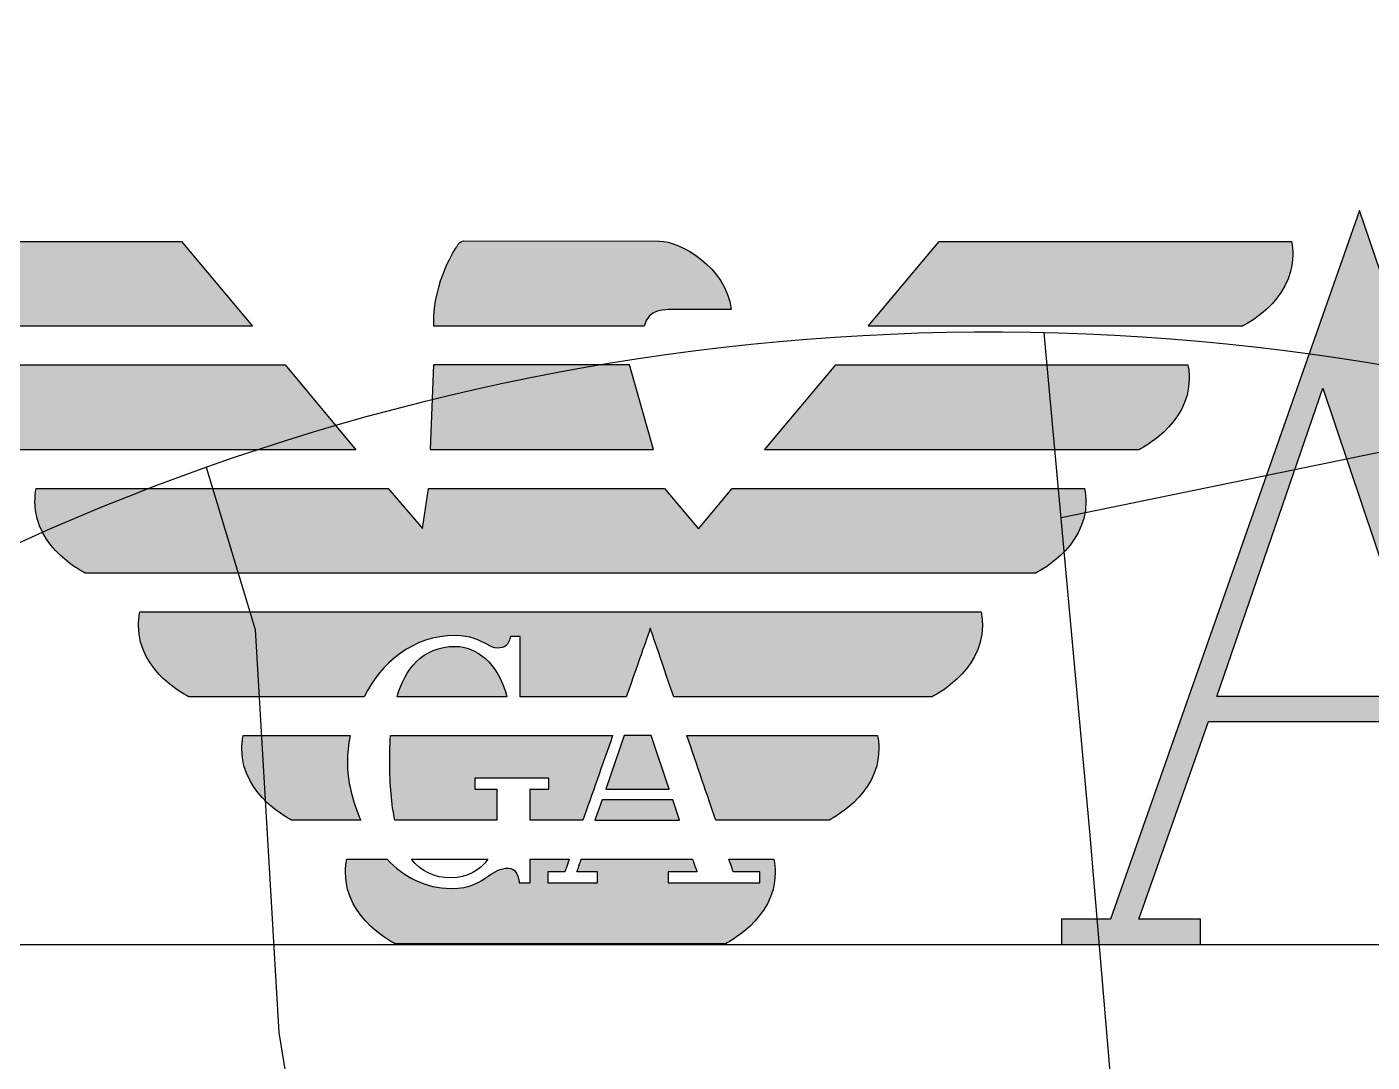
# Model space of a CAD drawing. Header units: millimetres. Extents: x 1734 to 22014, y 983 to 3953.
# Drawn here: x 20439.08 to 20455.9, y 1868.42 to 1881.36 of the extents above; entities that cross this region are included whole.
import ezdxf

# ---------------------------------------------------------------- set-up
doc = ezdxf.new("R2010")
doc.units = ezdxf.units.MM
for name, color, linetype in [('DIM_facade', 8, 'Continuous'), ('MATERIALS_transparent glass', 133, 'Continuous'), ('SEZ_logo_retino', 8, 'Continuous')]:
    doc.layers.add(name, color=color, linetype=linetype)
doc.layers.add('LOGO_assi non stampa', color=254, linetype='Continuous', plot=False)
doc.styles.add('TEXT 1-50', font='Arial Narrow.ttf', dxfattribs={"height": 0.125})
doc.dimstyles.new('DIM 1-50', dxfattribs={"dimtxt": 0.1, "dimasz": 0.05, "dimexe": 0.05, "dimexo": 0.05, "dimgap": 0.05, "dimtad": 1, "dimdec": 0, "dimlfac": 100, "dimzin": 0, "dimdsep": 46, "dimtxsty": 'TEXT 1-50', "dimblk": 'ARCHTICK', "dimcen": 0.09, "dimdle": 0.05, "dimse1": 1, "dimse2": 1, "dimclrd": 256, "dimclrt": 256, "dimadec": 0, "dimazin": 0, "dimtfac": 1, "dimtdec": 0, "dimtix": 1, "dimtmove": 2, "dimatfit": 3, "dimldrblk": 'arrow', "dimfxl": 0.05, "dimtolj": 1, "dimlwd": -1, "dimarcsym": 0})

# ---------------------------------------------------------------- blocks, each defined once
blk = doc.blocks.new('_ArchTick')
at = {"color": 0, "linetype": 'ByBlock', "const_width": 0.15}
blk.add_lwpolyline([(-0.5, -0.5), (0.5, 0.5)], dxfattribs=at)
blk = doc.blocks.new('*D110')
at = {"layer": 'DEFPOINTS', "color": 0, "transparency": 16777216}
for p in [(20391.48, 1874.282), (20391.48, 1814.116), (20505.63, 1814.116)]:
    blk.add_point(p, dxfattribs=at)
at = {"layer": 'DIM_facade', "transparency": 16777216}
blk.add_line((20505.63, 1874.332), (20505.63, 1814.066), dxfattribs=at)
at = {"layer": 'DIM_facade', "transparency": 16777216, "xscale": 0.05, "yscale": 0.05, "zscale": 0.05}
for p, rotation in [((20505.63, 1874.282), 90), ((20505.63, 1814.116), 270)]:
    blk.add_blockref('_ArchTick', p, dxfattribs=dict(at, rotation=rotation))
at = {"layer": 'DIM_facade', "transparency": 16777216, "insert": (20505.516, 1844.199), "char_height": 0.125, "attachment_point": 5, "rotation": 90, "style": 'TEXT 1-50'}
blk.add_mtext('\\A1;6017', dxfattribs=at)
blk = doc.blocks.new('arrow')
blk.add_lwpolyline([(-2, 0, 1, 0, 0), (0, 0, 0, 0, 0)], format="xyseb")
blk = doc.blocks.new('*D111')
at = {"layer": 'DEFPOINTS', "color": 0, "transparency": 16777216}
for p in [(20381.465, 1878.676), (20491.481, 1878.676), (20491.48, 1869.887)]:
    blk.add_point(p, dxfattribs=at)
at = {"layer": 'DIM_facade', "transparency": 16777216}
blk.add_line((20381.465, 1869.837), (20381.465, 1878.726), dxfattribs=at)
at = {"layer": 'DIM_facade', "transparency": 16777216, "xscale": 0.05, "yscale": 0.05, "zscale": 0.05}
for p, rotation in [((20381.465, 1878.676), 90), ((20381.465, 1869.887), 270)]:
    blk.add_blockref('_ArchTick', p, dxfattribs=dict(at, rotation=rotation))
at = {"layer": 'DIM_facade', "transparency": 16777216, "insert": (20381.352, 1874.282), "char_height": 0.125, "attachment_point": 5, "rotation": 90, "style": 'TEXT 1-50'}
blk.add_mtext('\\A1;879', dxfattribs=at)

msp = doc.modelspace()

# ---------------------------------------------------------------- hatches: boundary and pattern name
at = {"layer": 'MATERIALS_transparent glass'}
h = msp.add_hatch(dxfattribs=at)
h.set_pattern_fill('AR-RROOF', color=144, scale=2.5, angle=-60.0254, style=0)
h.set_pattern_definition([(45, (18656.07, 5679.164), (53.8815, 143.6841), [952.5, -127, 317.5, -63.5]), (45, (18693.34, 5761.33), (-104.62, 14.8174), [190.5, -20.955, 381, -47.625]), (45, (18640.355, 5739.78), (203.4028, 263.5705), [508, -88.9, 254, -63.5])])
h.paths.add_polyline_path([(20193.982, 2106.116), (20593.978, 2106.116), (20593.978, 1822.116), (20193.982, 1822.116)])
at = {"layer": 'SEZ_logo_retino'}
h = msp.add_hatch(color=144, dxfattribs=at)
h.paths.add_polyline_path([(20476.309, 1872.987), (20477.636, 1876.841), (20478.932, 1872.987)], flags=16)
edge = h.paths.add_edge_path(flags=16)
edge.add_spline(control_points=[(20462.001, 1874.677), (20462.001, 1874.677), (20461.285, 1874.677), (20461.285, 1874.677), (20461.285, 1874.677), (20461.285, 1878.36), (20461.285, 1878.36), (20461.285, 1878.36), (20461.881, 1878.36), (20461.881, 1878.36), (20462.935, 1878.36), (20463.643, 1877.682), (20463.643, 1876.427), (20463.643, 1875.737), (20463.104, 1874.677), (20462.001, 1874.677)], knot_values=[0, 0, 0, 0, 1, 1, 1, 2, 2, 2, 3, 3, 3, 4, 4, 4, 5, 5, 5, 5], degree=3, periodic=0)
h.paths.add_polyline_path([(20453.956, 1872.987), (20455.284, 1876.841), (20456.58, 1872.987)], flags=16)
edge = h.paths.add_edge_path()
edge.add_spline(control_points=[(20490.789, 1878.36), (20490.789, 1878.36), (20491.481, 1878.36), (20491.481, 1878.36)], knot_values=[86, 86, 86, 86, 87, 87, 87, 87], degree=3, periodic=0)
edge.add_spline(control_points=[(20491.481, 1878.36), (20491.481, 1878.36), (20491.481, 1878.677), (20491.481, 1878.677)], knot_values=[0, 0, 0, 0, 1, 1, 1, 1], degree=3, periodic=0)
edge.add_spline(control_points=[(20491.481, 1878.677), (20491.481, 1878.677), (20487.018, 1878.677), (20487.018, 1878.677)], knot_values=[1, 1, 1, 1, 2, 2, 2, 2], degree=3, periodic=0)
edge.add_spline(control_points=[(20487.018, 1878.677), (20487.018, 1878.677), (20487.018, 1878.36), (20487.018, 1878.36)], knot_values=[2, 2, 2, 2, 3, 3, 3, 3], degree=3, periodic=0)
edge.add_spline(control_points=[(20487.018, 1878.36), (20487.018, 1878.36), (20487.71, 1878.36), (20487.71, 1878.36)], knot_values=[3, 3, 3, 3, 4, 4, 4, 4], degree=3, periodic=0)
edge.add_spline(control_points=[(20487.71, 1878.36), (20487.71, 1878.36), (20487.71, 1872.277), (20487.71, 1872.277)], knot_values=[4, 4, 4, 4, 5, 5, 5, 5], degree=3, periodic=0)
edge.add_spline(control_points=[(20487.71, 1872.277), (20487.71, 1872.277), (20483.552, 1878.677), (20483.552, 1878.677)], knot_values=[5, 5, 5, 5, 6, 6, 6, 6], degree=3, periodic=0)
edge.add_spline(control_points=[(20483.552, 1878.677), (20483.552, 1878.677), (20481.617, 1878.677), (20481.617, 1878.677)], knot_values=[6, 6, 6, 6, 7, 7, 7, 7], degree=3, periodic=0)
edge.add_spline(control_points=[(20481.617, 1878.677), (20481.617, 1878.677), (20481.617, 1878.36), (20481.617, 1878.36)], knot_values=[7, 7, 7, 7, 8, 8, 8, 8], degree=3, periodic=0)
edge.add_spline(control_points=[(20481.617, 1878.36), (20481.617, 1878.36), (20482.308, 1878.36), (20482.308, 1878.36)], knot_values=[8, 8, 8, 8, 9, 9, 9, 9], degree=3, periodic=0)
edge.add_spline(control_points=[(20482.308, 1878.36), (20482.308, 1878.36), (20482.308, 1870.203), (20482.308, 1870.203)], knot_values=[9, 9, 9, 9, 10, 10, 10, 10], degree=3, periodic=0)
edge.add_spline(control_points=[(20482.308, 1870.203), (20482.308, 1870.203), (20481.109, 1870.203), (20481.109, 1870.203)], knot_values=[10, 10, 10, 10, 11, 11, 11, 11], degree=3, periodic=0)
edge.add_spline(control_points=[(20481.109, 1870.203), (20481.109, 1870.203), (20478.093, 1879.063), (20478.093, 1879.063)], knot_values=[11, 11, 11, 11, 12, 12, 12, 12], degree=3, periodic=0)
edge.add_spline(control_points=[(20478.093, 1879.063), (20478.093, 1879.063), (20474.98, 1870.203), (20474.98, 1870.203)], knot_values=[12, 12, 12, 12, 13, 13, 13, 13], degree=3, periodic=0)
edge.add_spline(control_points=[(20474.98, 1870.203), (20474.98, 1870.203), (20473.825, 1870.203), (20473.825, 1870.203)], knot_values=[13, 13, 13, 13, 14, 14, 14, 14], degree=3, periodic=0)
edge.add_spline(control_points=[(20473.825, 1870.203), (20473.825, 1870.203), (20473.825, 1878.36), (20473.825, 1878.36)], knot_values=[14, 14, 14, 14, 15, 15, 15, 15], degree=3, periodic=0)
edge.add_spline(control_points=[(20473.825, 1878.36), (20473.825, 1878.36), (20474.519, 1878.36), (20474.519, 1878.36)], knot_values=[15, 15, 15, 15, 16, 16, 16, 16], degree=3, periodic=0)
edge.add_spline(control_points=[(20474.519, 1878.36), (20474.519, 1878.36), (20474.519, 1878.677), (20474.519, 1878.677)], knot_values=[16, 16, 16, 16, 17, 17, 17, 17], degree=3, periodic=0)
edge.add_spline(control_points=[(20474.519, 1878.677), (20474.519, 1878.677), (20472.688, 1878.677), (20472.688, 1878.677)], knot_values=[17, 17, 17, 17, 18, 18, 18, 18], degree=3, periodic=0)
edge.add_spline(control_points=[(20472.688, 1878.677), (20472.688, 1878.677), (20470.382, 1871.992), (20470.382, 1871.992)], knot_values=[18, 18, 18, 18, 19, 19, 19, 19], degree=3, periodic=0)
edge.add_spline(control_points=[(20470.382, 1871.992), (20470.382, 1871.992), (20467.961, 1878.677), (20467.961, 1878.677)], knot_values=[19, 19, 19, 19, 20, 20, 20, 20], degree=3, periodic=0)
edge.add_spline(control_points=[(20467.961, 1878.677), (20467.961, 1878.677), (20466.167, 1878.677), (20466.167, 1878.677)], knot_values=[20, 20, 20, 20, 21, 21, 21, 21], degree=3, periodic=0)
edge.add_spline(control_points=[(20466.167, 1878.677), (20466.167, 1878.677), (20466.167, 1878.36), (20466.167, 1878.36)], knot_values=[21, 21, 21, 21, 22, 22, 22, 22], degree=3, periodic=0)
edge.add_spline(control_points=[(20466.167, 1878.36), (20466.167, 1878.36), (20466.858, 1878.36), (20466.858, 1878.36)], knot_values=[22, 22, 22, 22, 23, 23, 23, 23], degree=3, periodic=0)
edge.add_spline(control_points=[(20466.858, 1878.36), (20466.858, 1878.36), (20466.858, 1870.203), (20466.858, 1870.203)], knot_values=[23, 23, 23, 23, 24, 24, 24, 24], degree=3, periodic=0)
edge.add_spline(control_points=[(20466.858, 1870.203), (20466.858, 1870.203), (20465.485, 1870.203), (20465.485, 1870.203)], knot_values=[24, 24, 24, 24, 25, 25, 25, 25], degree=3, periodic=0)
edge.add_spline(control_points=[(20465.485, 1870.203), (20465.096, 1870.203), (20464.755, 1870.55), (20464.755, 1871.139)], knot_values=[25, 25, 25, 25, 26, 26, 26, 26], degree=3, periodic=0)
edge.add_spline(control_points=[(20464.755, 1871.139), (20464.755, 1871.139), (20464.755, 1872.425), (20464.755, 1872.425)], knot_values=[26, 26, 26, 26, 27, 27, 27, 27], degree=3, periodic=0)
edge.add_spline(control_points=[(20464.755, 1872.425), (20464.755, 1873.411), (20464.436, 1874.237), (20463.448, 1874.518)], knot_values=[27, 27, 27, 27, 28, 28, 28, 28], degree=3, periodic=0)
edge.add_spline(control_points=[(20463.448, 1874.518), (20464.308, 1874.777), (20464.908, 1875.598), (20464.908, 1876.476), (20464.908, 1877.726), (20463.975, 1878.677), (20462.171, 1878.677)], knot_values=[28, 28, 28, 28, 29, 29, 29, 30, 30, 30, 30], degree=3, periodic=0)
edge.add_spline(control_points=[(20462.171, 1878.677), (20462.171, 1878.677), (20459.463, 1878.677), (20459.463, 1878.677)], knot_values=[30, 30, 30, 30, 31, 31, 31, 31], degree=3, periodic=0)
edge.add_spline(control_points=[(20459.463, 1878.677), (20459.463, 1878.677), (20459.463, 1878.36), (20459.463, 1878.36)], knot_values=[31, 31, 31, 31, 32, 32, 32, 32], degree=3, periodic=0)
edge.add_spline(control_points=[(20459.463, 1878.36), (20459.463, 1878.36), (20460.154, 1878.36), (20460.154, 1878.36)], knot_values=[32, 32, 32, 32, 33, 33, 33, 33], degree=3, periodic=0)
edge.add_spline(control_points=[(20460.154, 1878.36), (20460.154, 1878.36), (20460.154, 1870.203), (20460.154, 1870.203)], knot_values=[33, 33, 33, 33, 34, 34, 34, 34], degree=3, periodic=0)
edge.add_spline(control_points=[(20460.154, 1870.203), (20460.154, 1870.203), (20458.758, 1870.203), (20458.758, 1870.203)], knot_values=[34, 34, 34, 34, 35, 35, 35, 35], degree=3, periodic=0)
edge.add_spline(control_points=[(20458.758, 1870.203), (20458.758, 1870.203), (20455.741, 1879.063), (20455.741, 1879.063)], knot_values=[35, 35, 35, 35, 36, 36, 36, 36], degree=3, periodic=0)
edge.add_spline(control_points=[(20455.741, 1879.063), (20455.741, 1879.063), (20452.629, 1870.203), (20452.629, 1870.203)], knot_values=[36, 36, 36, 36, 37, 37, 37, 37], degree=3, periodic=0)
edge.add_spline(control_points=[(20452.629, 1870.203), (20452.629, 1870.203), (20452.014, 1870.203), (20452.014, 1870.203)], knot_values=[37, 37, 37, 37, 38, 38, 38, 38], degree=3, periodic=0)
edge.add_spline(control_points=[(20452.014, 1870.203), (20452.014, 1870.203), (20452.014, 1869.887), (20452.014, 1869.887)], knot_values=[38, 38, 38, 38, 39, 39, 39, 39], degree=3, periodic=0)
edge.add_spline(control_points=[(20452.014, 1869.887), (20452.014, 1869.887), (20453.754, 1869.887), (20453.754, 1869.887)], knot_values=[39, 39, 39, 39, 40, 40, 40, 40], degree=3, periodic=0)
edge.add_spline(control_points=[(20453.754, 1869.887), (20453.754, 1869.887), (20453.754, 1870.203), (20453.754, 1870.203)], knot_values=[40, 40, 40, 40, 41, 41, 41, 41], degree=3, periodic=0)
edge.add_spline(control_points=[(20453.754, 1870.203), (20453.754, 1870.203), (20452.984, 1870.203), (20452.984, 1870.203)], knot_values=[41, 41, 41, 41, 42, 42, 42, 42], degree=3, periodic=0)
edge.add_spline(control_points=[(20452.984, 1870.203), (20452.984, 1870.203), (20453.853, 1872.676), (20453.853, 1872.676)], knot_values=[42, 42, 42, 42, 43, 43, 43, 43], degree=3, periodic=0)
edge.add_spline(control_points=[(20453.853, 1872.676), (20453.853, 1872.676), (20456.682, 1872.676), (20456.682, 1872.676)], knot_values=[43, 43, 43, 43, 44, 44, 44, 44], degree=3, periodic=0)
edge.add_spline(control_points=[(20456.682, 1872.676), (20456.682, 1872.676), (20457.509, 1870.203), (20457.509, 1870.203)], knot_values=[44, 44, 44, 44, 45, 45, 45, 45], degree=3, periodic=0)
edge.add_spline(control_points=[(20457.509, 1870.203), (20457.509, 1870.203), (20456.446, 1870.203), (20456.446, 1870.203)], knot_values=[45, 45, 45, 45, 46, 46, 46, 46], degree=3, periodic=0)
edge.add_spline(control_points=[(20456.446, 1870.203), (20456.446, 1870.203), (20456.446, 1869.887), (20456.446, 1869.887)], knot_values=[46, 46, 46, 46, 47, 47, 47, 47], degree=3, periodic=0)
edge.add_spline(control_points=[(20456.446, 1869.887), (20456.446, 1869.887), (20462.354, 1869.887), (20462.354, 1869.887)], knot_values=[47, 47, 47, 47, 48, 48, 48, 48], degree=3, periodic=0)
edge.add_spline(control_points=[(20462.354, 1869.887), (20462.354, 1869.887), (20462.354, 1870.203), (20462.354, 1870.203)], knot_values=[48, 48, 48, 48, 49, 49, 49, 49], degree=3, periodic=0)
edge.add_spline(control_points=[(20462.354, 1870.203), (20462.354, 1870.203), (20461.285, 1870.203), (20461.285, 1870.203)], knot_values=[49, 49, 49, 49, 50, 50, 50, 50], degree=3, periodic=0)
edge.add_spline(control_points=[(20461.285, 1870.203), (20461.285, 1870.203), (20461.285, 1874.361), (20461.285, 1874.361)], knot_values=[50, 50, 50, 50, 51, 51, 51, 51], degree=3, periodic=0)
edge.add_spline(control_points=[(20461.285, 1874.361), (20461.285, 1874.361), (20462.001, 1874.361), (20462.001, 1874.361)], knot_values=[51, 51, 51, 51, 52, 52, 52, 52], degree=3, periodic=0)
edge.add_spline(control_points=[(20462.001, 1874.361), (20463.049, 1874.361), (20463.577, 1873.932), (20463.577, 1872.914)], knot_values=[52, 52, 52, 52, 53, 53, 53, 53], degree=3, periodic=0)
edge.add_spline(control_points=[(20463.577, 1872.914), (20463.577, 1872.914), (20463.577, 1872.161), (20463.577, 1872.161)], knot_values=[53, 53, 53, 53, 54, 54, 54, 54], degree=3, periodic=0)
edge.add_spline(control_points=[(20463.577, 1872.161), (20463.577, 1870.368), (20464.756, 1869.887), (20465.399, 1869.887)], knot_values=[54, 54, 54, 54, 55, 55, 55, 55], degree=3, periodic=0)
edge.add_spline(control_points=[(20465.399, 1869.887), (20465.399, 1869.887), (20467.928, 1869.887), (20467.928, 1869.887)], knot_values=[55, 55, 55, 55, 56, 56, 56, 56], degree=3, periodic=0)
edge.add_spline(control_points=[(20467.928, 1869.887), (20467.928, 1869.887), (20467.928, 1870.203), (20467.928, 1870.203)], knot_values=[56, 56, 56, 56, 57, 57, 57, 57], degree=3, periodic=0)
edge.add_spline(control_points=[(20467.928, 1870.203), (20467.928, 1870.203), (20467.174, 1870.203), (20467.174, 1870.203)], knot_values=[57, 57, 57, 57, 58, 58, 58, 58], degree=3, periodic=0)
edge.add_spline(control_points=[(20467.174, 1870.203), (20467.174, 1870.203), (20467.174, 1877.428), (20467.174, 1877.428)], knot_values=[58, 58, 58, 58, 59, 59, 59, 59], degree=3, periodic=0)
edge.add_spline(control_points=[(20467.174, 1877.428), (20467.174, 1877.428), (20470.013, 1869.793), (20470.013, 1869.793)], knot_values=[59, 59, 59, 59, 60, 60, 60, 60], degree=3, periodic=0)
edge.add_spline(control_points=[(20470.013, 1869.793), (20470.013, 1869.793), (20472.694, 1877.655), (20472.694, 1877.655)], knot_values=[60, 60, 60, 60, 61, 61, 61, 61], degree=3, periodic=0)
edge.add_spline(control_points=[(20472.694, 1877.655), (20472.694, 1877.655), (20472.694, 1870.203), (20472.694, 1870.203)], knot_values=[61, 61, 61, 61, 62, 62, 62, 62], degree=3, periodic=0)
edge.add_spline(control_points=[(20472.694, 1870.203), (20472.694, 1870.203), (20472.002, 1870.203), (20472.002, 1870.203)], knot_values=[62, 62, 62, 62, 63, 63, 63, 63], degree=3, periodic=0)
edge.add_spline(control_points=[(20472.002, 1870.203), (20472.002, 1870.203), (20472.002, 1869.887), (20472.002, 1869.887)], knot_values=[63, 63, 63, 63, 64, 64, 64, 64], degree=3, periodic=0)
edge.add_spline(control_points=[(20472.002, 1869.887), (20472.002, 1869.887), (20476.105, 1869.887), (20476.105, 1869.887)], knot_values=[64, 64, 64, 64, 65, 65, 65, 65], degree=3, periodic=0)
edge.add_spline(control_points=[(20476.105, 1869.887), (20476.105, 1869.887), (20476.105, 1870.203), (20476.105, 1870.203)], knot_values=[65, 65, 65, 65, 66, 66, 66, 66], degree=3, periodic=0)
edge.add_spline(control_points=[(20476.105, 1870.203), (20476.105, 1870.203), (20475.337, 1870.203), (20475.337, 1870.203)], knot_values=[66, 66, 66, 66, 67, 67, 67, 67], degree=3, periodic=0)
edge.add_spline(control_points=[(20475.337, 1870.203), (20475.337, 1870.203), (20476.204, 1872.676), (20476.204, 1872.676)], knot_values=[67, 67, 67, 67, 68, 68, 68, 68], degree=3, periodic=0)
edge.add_spline(control_points=[(20476.204, 1872.676), (20476.204, 1872.676), (20479.033, 1872.676), (20479.033, 1872.676)], knot_values=[68, 68, 68, 68, 69, 69, 69, 69], degree=3, periodic=0)
edge.add_spline(control_points=[(20479.033, 1872.676), (20479.033, 1872.676), (20479.861, 1870.203), (20479.861, 1870.203)], knot_values=[69, 69, 69, 69, 70, 70, 70, 70], degree=3, periodic=0)
edge.add_spline(control_points=[(20479.861, 1870.203), (20479.861, 1870.203), (20478.798, 1870.203), (20478.798, 1870.203)], knot_values=[70, 70, 70, 70, 71, 71, 71, 71], degree=3, periodic=0)
edge.add_spline(control_points=[(20478.798, 1870.203), (20478.798, 1870.203), (20478.798, 1869.887), (20478.798, 1869.887)], knot_values=[71, 71, 71, 71, 72, 72, 72, 72], degree=3, periodic=0)
edge.add_spline(control_points=[(20478.798, 1869.887), (20478.798, 1869.887), (20483.319, 1869.887), (20483.319, 1869.887)], knot_values=[72, 72, 72, 72, 73, 73, 73, 73], degree=3, periodic=0)
edge.add_spline(control_points=[(20483.319, 1869.887), (20483.319, 1869.887), (20483.319, 1870.203), (20483.319, 1870.203)], knot_values=[73, 73, 73, 73, 74, 74, 74, 74], degree=3, periodic=0)
edge.add_spline(control_points=[(20483.319, 1870.203), (20483.319, 1870.203), (20482.623, 1870.203), (20482.623, 1870.203)], knot_values=[74, 74, 74, 74, 75, 75, 75, 75], degree=3, periodic=0)
edge.add_spline(control_points=[(20482.623, 1870.203), (20482.623, 1870.203), (20482.623, 1877.91), (20482.623, 1877.91)], knot_values=[75, 75, 75, 75, 76, 76, 76, 76], degree=3, periodic=0)
edge.add_spline(control_points=[(20482.623, 1877.91), (20482.623, 1877.91), (20488.026, 1869.599), (20488.026, 1869.599)], knot_values=[76, 76, 76, 76, 77, 77, 77, 77], degree=3, periodic=0)
edge.add_spline(control_points=[(20488.026, 1869.599), (20488.026, 1869.599), (20488.026, 1878.36), (20488.026, 1878.36)], knot_values=[77, 77, 77, 77, 78, 78, 78, 78], degree=3, periodic=0)
edge.add_spline(control_points=[(20488.026, 1878.36), (20488.026, 1878.36), (20489.657, 1878.36), (20489.657, 1878.36)], knot_values=[78, 78, 78, 78, 79, 79, 79, 79], degree=3, periodic=0)
edge.add_spline(control_points=[(20489.657, 1878.36), (20489.657, 1878.36), (20489.657, 1870.203), (20489.657, 1870.203)], knot_values=[79, 79, 79, 79, 80, 80, 80, 80], degree=3, periodic=0)
edge.add_spline(control_points=[(20489.657, 1870.203), (20489.657, 1870.203), (20488.964, 1870.203), (20488.964, 1870.203)], knot_values=[80, 80, 80, 80, 81, 81, 81, 81], degree=3, periodic=0)
edge.add_spline(control_points=[(20488.964, 1870.203), (20488.964, 1870.203), (20488.964, 1869.887), (20488.964, 1869.887)], knot_values=[81, 81, 81, 81, 82, 82, 82, 82], degree=3, periodic=0)
edge.add_spline(control_points=[(20488.964, 1869.887), (20488.964, 1869.887), (20491.48, 1869.887), (20491.48, 1869.887)], knot_values=[82, 82, 82, 82, 83, 83, 83, 83], degree=3, periodic=0)
edge.add_spline(control_points=[(20491.48, 1869.887), (20491.48, 1869.887), (20491.48, 1870.203), (20491.48, 1870.203)], knot_values=[83, 83, 83, 83, 84, 84, 84, 84], degree=3, periodic=0)
edge.add_spline(control_points=[(20491.48, 1870.203), (20491.48, 1870.203), (20490.789, 1870.203), (20490.789, 1870.203)], knot_values=[84, 84, 84, 84, 85, 85, 85, 85], degree=3, periodic=0)
edge.add_spline(control_points=[(20490.789, 1870.203), (20490.789, 1870.203), (20490.789, 1878.36), (20490.789, 1878.36)], knot_values=[85, 85, 85, 85, 86, 86, 86, 86], degree=3, periodic=0)
h = msp.add_hatch(color=144, dxfattribs=at)
edge = h.paths.add_edge_path()
edge.add_spline(control_points=[(20441.016, 1878.678), (20441.016, 1878.678), (20436.614, 1878.678), (20436.614, 1878.678), (20436.602, 1878.62), (20436.597, 1878.564), (20436.597, 1878.51), (20436.597, 1877.921), (20437.225, 1877.619), (20437.225, 1877.619), (20437.225, 1877.619), (20441.902, 1877.619), (20441.902, 1877.619), (20441.902, 1877.619), (20441.016, 1878.678), (20441.016, 1878.678)], knot_values=[0, 0, 0, 0, 1, 1, 1, 2, 2, 2, 3, 3, 3, 4, 4, 4, 5, 5, 5, 5], degree=3, periodic=0)
h = msp.add_hatch(color=144, dxfattribs=at)
edge = h.paths.add_edge_path()
edge.add_spline(control_points=[(20446.798, 1877.619), (20446.855, 1877.836), (20447.02, 1877.828), (20447.268, 1877.828), (20447.268, 1877.828), (20447.885, 1877.828), (20447.885, 1877.828), (20447.832, 1878.353), (20447.238, 1878.682), (20446.991, 1878.682), (20446.991, 1878.682), (20444.543, 1878.683), (20444.543, 1878.683), (20444.502, 1878.683), (20444.479, 1878.652), (20444.461, 1878.62), (20444.445, 1878.595), (20444.164, 1878.185), (20444.168, 1877.648), (20444.168, 1877.648), (20444.169, 1877.619), (20444.169, 1877.619), (20444.169, 1877.619), (20446.798, 1877.619), (20446.798, 1877.619)], knot_values=[0, 0, 0, 0, 1, 1, 1, 2, 2, 2, 3, 3, 3, 4, 4, 4, 5, 5, 5, 6, 6, 6, 7, 7, 7, 8, 8, 8, 8], degree=3, periodic=0)
h = msp.add_hatch(color=144, dxfattribs=at)
edge = h.paths.add_edge_path()
edge.add_spline(control_points=[(20454.89, 1878.678), (20454.89, 1878.678), (20450.486, 1878.678), (20450.486, 1878.678), (20450.486, 1878.678), (20449.598, 1877.619), (20449.598, 1877.619), (20449.598, 1877.619), (20454.279, 1877.619), (20454.279, 1877.619), (20454.279, 1877.619), (20454.907, 1877.921), (20454.907, 1878.51), (20454.907, 1878.564), (20454.902, 1878.62), (20454.89, 1878.678)], knot_values=[0, 0, 0, 0, 1, 1, 1, 2, 2, 2, 3, 3, 3, 4, 4, 4, 5, 5, 5, 5], degree=3, periodic=0)
h = msp.add_hatch(color=144, dxfattribs=at)
edge = h.paths.add_edge_path()
edge.add_spline(control_points=[(20442.31, 1877.133), (20442.31, 1877.133), (20437.909, 1877.133), (20437.909, 1877.133), (20437.897, 1877.074), (20437.891, 1877.018), (20437.891, 1876.963), (20437.891, 1876.376), (20438.519, 1876.073), (20438.519, 1876.073), (20438.519, 1876.073), (20443.197, 1876.073), (20443.197, 1876.073), (20443.197, 1876.073), (20442.31, 1877.133), (20442.31, 1877.133)], knot_values=[0, 0, 0, 0, 1, 1, 1, 2, 2, 2, 3, 3, 3, 4, 4, 4, 5, 5, 5, 5], degree=3, periodic=0)
for points in [[(20446.617, 1877.136), (20446.565, 1877.136), (20444.167, 1877.136), (20444.124, 1876.075), (20446.917, 1876.075)], [(20446.887, 1872.498), (20446.55, 1872.498), (20446.319, 1871.83), (20447.112, 1871.83)], [(20447.242, 1871.439), (20447.156, 1871.697), (20446.274, 1871.697), (20446.184, 1871.439)]]:
    msp.add_hatch(color=144, dxfattribs=at).paths.add_polyline_path(points)
h = msp.add_hatch(color=144, dxfattribs=at)
edge = h.paths.add_edge_path()
edge.add_spline(control_points=[(20449.193, 1877.133), (20449.193, 1877.133), (20448.303, 1876.073), (20448.303, 1876.073), (20448.303, 1876.073), (20452.983, 1876.073), (20452.983, 1876.073), (20452.983, 1876.073), (20453.612, 1876.376), (20453.612, 1876.963), (20453.612, 1877.018), (20453.607, 1877.074), (20453.595, 1877.133), (20453.595, 1877.133), (20449.193, 1877.133), (20449.193, 1877.133)], knot_values=[0, 0, 0, 0, 1, 1, 1, 2, 2, 2, 3, 3, 3, 4, 4, 4, 5, 5, 5, 5], degree=3, periodic=0)
h = msp.add_hatch(color=144, dxfattribs=at)
edge = h.paths.add_edge_path()
edge.add_spline(control_points=[(20447.901, 1875.589), (20447.901, 1875.589), (20447.48, 1875.083), (20447.48, 1875.083), (20447.48, 1875.083), (20447.055, 1875.589), (20447.055, 1875.589), (20447.055, 1875.589), (20444.102, 1875.589), (20444.102, 1875.589), (20444.102, 1875.589), (20444.028, 1875.086), (20444.028, 1875.086), (20444.028, 1875.086), (20443.601, 1875.589), (20443.601, 1875.589), (20443.601, 1875.589), (20439.2, 1875.589), (20439.2, 1875.589), (20439.189, 1875.53), (20439.184, 1875.475), (20439.184, 1875.421), (20439.184, 1874.832), (20439.812, 1874.531), (20439.812, 1874.531), (20439.812, 1874.531), (20451.693, 1874.531), (20451.693, 1874.531), (20451.693, 1874.531), (20452.321, 1874.832), (20452.321, 1875.421), (20452.321, 1875.475), (20452.316, 1875.53), (20452.305, 1875.589), (20452.305, 1875.589), (20447.901, 1875.589), (20447.901, 1875.589)], knot_values=[0, 0, 0, 0, 1, 1, 1, 2, 2, 2, 3, 3, 3, 4, 4, 4, 5, 5, 5, 6, 6, 6, 7, 7, 7, 8, 8, 8, 9, 9, 9, 10, 10, 10, 11, 11, 11, 12, 12, 12, 12], degree=3, periodic=0)
h = msp.add_hatch(color=144, dxfattribs=at)
edge = h.paths.add_edge_path()
edge.add_spline(control_points=[(20440.494, 1874.044), (20440.484, 1873.986), (20440.478, 1873.929), (20440.478, 1873.874), (20440.478, 1873.286), (20441.106, 1872.984), (20441.106, 1872.984), (20441.106, 1872.984), (20443.297, 1872.984), (20443.297, 1872.984), (20443.515, 1873.405), (20443.9, 1873.75), (20444.439, 1873.75), (20444.624, 1873.75), (20444.745, 1873.686), (20444.833, 1873.64), (20444.884, 1873.613), (20444.925, 1873.592), (20444.96, 1873.592), (20445.06, 1873.592), (20445.106, 1873.631), (20445.122, 1873.725), (20445.122, 1873.725), (20445.124, 1873.737), (20445.124, 1873.737), (20445.124, 1873.737), (20445.247, 1873.737), (20445.247, 1873.737), (20445.247, 1873.737), (20445.247, 1872.984), (20445.247, 1872.984), (20445.247, 1872.984), (20446.576, 1872.984), (20446.576, 1872.984), (20446.738, 1873.448), (20446.863, 1873.8), (20446.863, 1873.8), (20446.863, 1873.8), (20446.875, 1873.84), (20446.875, 1873.84), (20446.875, 1873.84), (20447.004, 1873.468), (20447.168, 1872.984), (20447.168, 1872.984), (20450.398, 1872.984), (20450.398, 1872.984), (20450.398, 1872.984), (20451.027, 1873.286), (20451.027, 1873.874), (20451.027, 1873.929), (20451.021, 1873.985), (20451.01, 1874.044), (20451.01, 1874.044), (20440.494, 1874.044), (20440.494, 1874.044)], knot_values=[0, 0, 0, 0, 1, 1, 1, 2, 2, 2, 3, 3, 3, 4, 4, 4, 5, 5, 5, 6, 6, 6, 7, 7, 7, 8, 8, 8, 9, 9, 9, 10, 10, 10, 11, 11, 11, 12, 12, 12, 13, 13, 13, 14, 14, 14, 15, 15, 15, 16, 16, 16, 17, 17, 17, 18, 18, 18, 18], degree=3, periodic=0)
h = msp.add_hatch(color=144, dxfattribs=at)
edge = h.paths.add_edge_path()
edge.add_spline(control_points=[(20444.441, 1873.614), (20444.013, 1873.614), (20443.808, 1873.318), (20443.71, 1872.984), (20443.71, 1872.984), (20445.083, 1872.984), (20445.083, 1872.984), (20444.97, 1873.417), (20444.694, 1873.614), (20444.441, 1873.614)], knot_values=[0, 0, 0, 0, 1, 1, 1, 2, 2, 2, 3, 3, 3, 3], degree=3, periodic=0)
h = msp.add_hatch(color=144, dxfattribs=at)
edge = h.paths.add_edge_path()
edge.add_spline(control_points=[(20443.125, 1872.498), (20443.125, 1872.498), (20441.788, 1872.498), (20441.788, 1872.498), (20441.776, 1872.439), (20441.77, 1872.383), (20441.77, 1872.328), (20441.77, 1871.741), (20442.398, 1871.439), (20442.398, 1871.439), (20442.398, 1871.439), (20443.258, 1871.439), (20443.258, 1871.439), (20443.148, 1871.68), (20443.089, 1871.938), (20443.089, 1872.167), (20443.089, 1872.272), (20443.101, 1872.385), (20443.125, 1872.498)], knot_values=[0, 0, 0, 0, 1, 1, 1, 2, 2, 2, 3, 3, 3, 4, 4, 4, 5, 5, 5, 6, 6, 6, 6], degree=3, periodic=0)
h = msp.add_hatch(color=144, dxfattribs=at)
edge = h.paths.add_edge_path()
edge.add_spline(control_points=[(20443.619, 1872.167), (20443.619, 1871.881), (20443.64, 1871.639), (20443.684, 1871.439), (20443.684, 1871.439), (20444.959, 1871.439), (20444.959, 1871.439), (20444.959, 1871.589), (20444.959, 1871.811), (20444.959, 1871.829), (20444.932, 1871.829), (20444.682, 1871.829), (20444.682, 1871.829), (20444.682, 1871.829), (20444.682, 1871.966), (20444.682, 1871.966), (20444.682, 1871.966), (20445.609, 1871.966), (20445.609, 1871.966), (20445.609, 1871.966), (20445.609, 1871.829), (20445.609, 1871.829), (20445.609, 1871.829), (20445.399, 1871.829), (20445.372, 1871.829), (20445.372, 1871.818), (20445.372, 1871.648), (20445.372, 1871.439), (20445.372, 1871.439), (20446.033, 1871.439), (20446.033, 1871.439), (20446.142, 1871.749), (20446.276, 1872.131), (20446.405, 1872.498), (20446.405, 1872.498), (20443.628, 1872.498), (20443.628, 1872.498), (20443.619, 1872.364), (20443.619, 1872.247), (20443.619, 1872.167)], knot_values=[0, 0, 0, 0, 1, 1, 1, 2, 2, 2, 3, 3, 3, 4, 4, 4, 5, 5, 5, 6, 6, 6, 7, 7, 7, 8, 8, 8, 9, 9, 9, 10, 10, 10, 11, 11, 11, 12, 12, 12, 13, 13, 13, 13], degree=3, periodic=0)
h = msp.add_hatch(color=144, dxfattribs=at)
edge = h.paths.add_edge_path()
edge.add_spline(control_points=[(20449.105, 1871.439), (20449.105, 1871.439), (20449.733, 1871.741), (20449.733, 1872.328), (20449.733, 1872.383), (20449.727, 1872.439), (20449.716, 1872.498), (20449.716, 1872.498), (20447.333, 1872.498), (20447.333, 1872.498), (20447.459, 1872.13), (20447.588, 1871.748), (20447.695, 1871.439), (20447.695, 1871.439), (20449.105, 1871.439), (20449.105, 1871.439)], knot_values=[0, 0, 0, 0, 1, 1, 1, 2, 2, 2, 3, 3, 3, 4, 4, 4, 5, 5, 5, 5], degree=3, periodic=0)
h = msp.add_hatch(color=144, dxfattribs=at)
edge = h.paths.add_edge_path()
edge.add_spline(control_points=[(20448.243, 1870.795), (20448.243, 1870.795), (20448.243, 1870.659), (20448.243, 1870.659), (20448.243, 1870.659), (20447.101, 1870.659), (20447.101, 1870.659), (20447.101, 1870.659), (20447.101, 1870.795), (20447.101, 1870.795), (20447.101, 1870.795), (20447.421, 1870.795), (20447.459, 1870.795), (20447.454, 1870.806), (20447.434, 1870.867), (20447.405, 1870.952), (20447.405, 1870.952), (20446.013, 1870.952), (20446.013, 1870.952), (20445.984, 1870.867), (20445.962, 1870.806), (20445.959, 1870.795), (20445.994, 1870.795), (20446.214, 1870.795), (20446.214, 1870.795), (20446.214, 1870.795), (20446.214, 1870.659), (20446.214, 1870.659), (20446.214, 1870.659), (20445.594, 1870.659), (20445.594, 1870.659), (20445.594, 1870.659), (20445.594, 1870.795), (20445.594, 1870.795), (20445.594, 1870.795), (20445.789, 1870.795), (20445.807, 1870.795), (20445.808, 1870.798), (20445.829, 1870.855), (20445.863, 1870.952), (20445.863, 1870.952), (20445.372, 1870.952), (20445.372, 1870.952), (20445.372, 1870.784), (20445.372, 1870.659), (20445.372, 1870.659), (20445.372, 1870.659), (20445.235, 1870.659), (20445.235, 1870.659), (20445.235, 1870.659), (20445.235, 1870.673), (20445.235, 1870.673), (20445.225, 1870.775), (20445.173, 1870.841), (20445.105, 1870.841), (20444.996, 1870.841), (20444.93, 1870.794), (20444.851, 1870.741), (20444.748, 1870.669), (20444.629, 1870.587), (20444.385, 1870.587), (20444.066, 1870.587), (20443.795, 1870.734), (20443.585, 1870.952), (20443.585, 1870.952), (20443.082, 1870.952), (20443.082, 1870.952), (20443.071, 1870.893), (20443.065, 1870.837), (20443.065, 1870.783), (20443.065, 1870.195), (20443.692, 1869.893), (20443.692, 1869.893), (20443.692, 1869.893), (20447.809, 1869.893), (20447.809, 1869.893), (20447.809, 1869.893), (20448.437, 1870.195), (20448.437, 1870.783), (20448.437, 1870.837), (20448.433, 1870.893), (20448.421, 1870.952), (20448.421, 1870.952), (20447.859, 1870.952), (20447.859, 1870.952), (20447.892, 1870.855), (20447.912, 1870.798), (20447.913, 1870.795), (20447.932, 1870.795), (20448.243, 1870.795), (20448.243, 1870.795)], knot_values=[0, 0, 0, 0, 1, 1, 1, 2, 2, 2, 3, 3, 3, 4, 4, 4, 5, 5, 5, 6, 6, 6, 7, 7, 7, 8, 8, 8, 9, 9, 9, 10, 10, 10, 11, 11, 11, 12, 12, 12, 13, 13, 13, 14, 14, 14, 15, 15, 15, 16, 16, 16, 17, 17, 17, 18, 18, 18, 19, 19, 19, 20, 20, 20, 21, 21, 21, 22, 22, 22, 23, 23, 23, 24, 24, 24, 25, 25, 25, 26, 26, 26, 27, 27, 27, 28, 28, 28, 29, 29, 29, 30, 30, 30, 30], degree=3, periodic=0)

# ---------------------------------------------------------------- linework, layer by layer
at = {"color": 144}
for p, q in [((20452.369, 1871.299), (20451.798, 1877.534)), ((20458.592, 1876.577), (20452.01, 1875.22)), ((20441.326, 1875.853), (20441.938, 1873.824)), ((20441.938, 1873.824), (20442.234, 1868.788)), ((20452.871, 1865.391), (20452.369, 1871.299)), ((20442.234, 1868.788), (20443.306, 1862.112))]:
    msp.add_line(p, q, dxfattribs=at)
for points in [[(20446.617, 1877.136), (20446.565, 1877.136), (20444.167, 1877.136), (20444.124, 1876.075), (20446.917, 1876.075)], [(20453.956, 1872.987), (20455.284, 1876.841), (20456.58, 1872.987)], [(20446.887, 1872.498), (20446.55, 1872.498), (20446.319, 1871.83), (20447.112, 1871.83)], [(20447.242, 1871.439), (20447.156, 1871.697), (20446.274, 1871.697), (20446.184, 1871.439)]]:
    msp.add_lwpolyline(points, close=True, dxfattribs=at)
msp.add_arc((20451.133, 1848.22), 29.322, 75.2632, 119.1907, dxfattribs=at)
for points in [[(20455.741, 1879.063), (20455.741, 1879.063), (20452.629, 1870.203), (20452.629, 1870.203)], [(20458.758, 1870.203), (20458.758, 1870.203), (20455.741, 1879.063), (20455.741, 1879.063)], [(20452.984, 1870.203), (20452.984, 1870.203), (20453.853, 1872.676), (20453.853, 1872.676)], [(20453.853, 1872.676), (20453.853, 1872.676), (20456.682, 1872.676), (20456.682, 1872.676)], [(20452.629, 1870.203), (20452.629, 1870.203), (20452.014, 1870.203), (20452.014, 1870.203)], [(20452.014, 1870.203), (20452.014, 1870.203), (20452.014, 1869.887), (20452.014, 1869.887)], [(20453.754, 1870.203), (20453.754, 1870.203), (20452.984, 1870.203), (20452.984, 1870.203)], [(20453.754, 1869.887), (20453.754, 1869.887), (20453.754, 1870.203), (20453.754, 1870.203)], [(20452.014, 1869.887), (20452.014, 1869.887), (20453.754, 1869.887), (20453.754, 1869.887)]]:
    msp.add_open_spline(points, degree=3, dxfattribs=at)
for points, knots in [([(20441.016, 1878.678), (20441.016, 1878.678), (20436.614, 1878.678), (20436.614, 1878.678), (20436.602, 1878.62), (20436.597, 1878.564), (20436.597, 1878.51), (20436.597, 1877.921), (20437.225, 1877.619), (20437.225, 1877.619), (20437.225, 1877.619), (20441.902, 1877.619), (20441.902, 1877.619), (20441.902, 1877.619), (20441.016, 1878.678), (20441.016, 1878.678)], [0, 0, 0, 0, 1, 1, 1, 2, 2, 2, 3, 3, 3, 4, 4, 4, 5, 5, 5, 5]), ([(20446.798, 1877.619), (20446.855, 1877.836), (20447.02, 1877.828), (20447.268, 1877.828), (20447.268, 1877.828), (20447.885, 1877.828), (20447.885, 1877.828), (20447.832, 1878.353), (20447.238, 1878.682), (20446.991, 1878.682), (20446.991, 1878.682), (20444.543, 1878.683), (20444.543, 1878.683), (20444.502, 1878.683), (20444.479, 1878.652), (20444.461, 1878.62), (20444.445, 1878.595), (20444.164, 1878.185), (20444.168, 1877.648), (20444.168, 1877.648), (20444.169, 1877.619), (20444.169, 1877.619), (20444.169, 1877.619), (20446.798, 1877.619), (20446.798, 1877.619)], [0, 0, 0, 0, 1, 1, 1, 2, 2, 2, 3, 3, 3, 4, 4, 4, 5, 5, 5, 6, 6, 6, 7, 7, 7, 8, 8, 8, 8]), ([(20454.89, 1878.678), (20454.89, 1878.678), (20450.486, 1878.678), (20450.486, 1878.678), (20450.486, 1878.678), (20449.598, 1877.619), (20449.598, 1877.619), (20449.598, 1877.619), (20454.279, 1877.619), (20454.279, 1877.619), (20454.279, 1877.619), (20454.907, 1877.921), (20454.907, 1878.51), (20454.907, 1878.564), (20454.902, 1878.62), (20454.89, 1878.678)], [0, 0, 0, 0, 1, 1, 1, 2, 2, 2, 3, 3, 3, 4, 4, 4, 5, 5, 5, 5]), ([(20442.31, 1877.133), (20442.31, 1877.133), (20437.909, 1877.133), (20437.909, 1877.133), (20437.897, 1877.074), (20437.891, 1877.018), (20437.891, 1876.963), (20437.891, 1876.376), (20438.519, 1876.073), (20438.519, 1876.073), (20438.519, 1876.073), (20443.197, 1876.073), (20443.197, 1876.073), (20443.197, 1876.073), (20442.31, 1877.133), (20442.31, 1877.133)], [0, 0, 0, 0, 1, 1, 1, 2, 2, 2, 3, 3, 3, 4, 4, 4, 5, 5, 5, 5]), ([(20449.193, 1877.133), (20449.193, 1877.133), (20448.303, 1876.073), (20448.303, 1876.073), (20448.303, 1876.073), (20452.983, 1876.073), (20452.983, 1876.073), (20452.983, 1876.073), (20453.612, 1876.376), (20453.612, 1876.963), (20453.612, 1877.018), (20453.607, 1877.074), (20453.595, 1877.133), (20453.595, 1877.133), (20449.193, 1877.133), (20449.193, 1877.133)], [0, 0, 0, 0, 1, 1, 1, 2, 2, 2, 3, 3, 3, 4, 4, 4, 5, 5, 5, 5]), ([(20447.901, 1875.589), (20447.901, 1875.589), (20447.48, 1875.083), (20447.48, 1875.083), (20447.48, 1875.083), (20447.055, 1875.589), (20447.055, 1875.589), (20447.055, 1875.589), (20444.102, 1875.589), (20444.102, 1875.589), (20444.102, 1875.589), (20444.028, 1875.086), (20444.028, 1875.086), (20444.028, 1875.086), (20443.601, 1875.589), (20443.601, 1875.589), (20443.601, 1875.589), (20439.2, 1875.589), (20439.2, 1875.589), (20439.189, 1875.53), (20439.184, 1875.475), (20439.184, 1875.421), (20439.184, 1874.832), (20439.812, 1874.531), (20439.812, 1874.531), (20439.812, 1874.531), (20451.693, 1874.531), (20451.693, 1874.531), (20451.693, 1874.531), (20452.321, 1874.832), (20452.321, 1875.421), (20452.321, 1875.475), (20452.316, 1875.53), (20452.305, 1875.589), (20452.305, 1875.589), (20447.901, 1875.589), (20447.901, 1875.589)], [0, 0, 0, 0, 1, 1, 1, 2, 2, 2, 3, 3, 3, 4, 4, 4, 5, 5, 5, 6, 6, 6, 7, 7, 7, 8, 8, 8, 9, 9, 9, 10, 10, 10, 11, 11, 11, 12, 12, 12, 12]), ([(20440.494, 1874.044), (20440.484, 1873.986), (20440.478, 1873.929), (20440.478, 1873.874), (20440.478, 1873.286), (20441.106, 1872.984), (20441.106, 1872.984), (20441.106, 1872.984), (20443.297, 1872.984), (20443.297, 1872.984), (20443.515, 1873.405), (20443.9, 1873.75), (20444.439, 1873.75), (20444.624, 1873.75), (20444.745, 1873.686), (20444.833, 1873.64), (20444.884, 1873.613), (20444.925, 1873.592), (20444.96, 1873.592), (20445.06, 1873.592), (20445.106, 1873.631), (20445.122, 1873.725), (20445.122, 1873.725), (20445.124, 1873.737), (20445.124, 1873.737), (20445.124, 1873.737), (20445.247, 1873.737), (20445.247, 1873.737), (20445.247, 1873.737), (20445.247, 1872.984), (20445.247, 1872.984), (20445.247, 1872.984), (20446.576, 1872.984), (20446.576, 1872.984), (20446.738, 1873.448), (20446.863, 1873.8), (20446.863, 1873.8), (20446.863, 1873.8), (20446.875, 1873.84), (20446.875, 1873.84), (20446.875, 1873.84), (20447.004, 1873.468), (20447.168, 1872.984), (20447.168, 1872.984), (20450.398, 1872.984), (20450.398, 1872.984), (20450.398, 1872.984), (20451.027, 1873.286), (20451.027, 1873.874), (20451.027, 1873.929), (20451.021, 1873.985), (20451.01, 1874.044), (20451.01, 1874.044), (20440.494, 1874.044), (20440.494, 1874.044)], [0, 0, 0, 0, 1, 1, 1, 2, 2, 2, 3, 3, 3, 4, 4, 4, 5, 5, 5, 6, 6, 6, 7, 7, 7, 8, 8, 8, 9, 9, 9, 10, 10, 10, 11, 11, 11, 12, 12, 12, 13, 13, 13, 14, 14, 14, 15, 15, 15, 16, 16, 16, 17, 17, 17, 18, 18, 18, 18]), ([(20444.441, 1873.614), (20444.013, 1873.614), (20443.808, 1873.318), (20443.71, 1872.984), (20443.71, 1872.984), (20445.083, 1872.984), (20445.083, 1872.984), (20444.97, 1873.417), (20444.694, 1873.614), (20444.441, 1873.614)], [0, 0, 0, 0, 1, 1, 1, 2, 2, 2, 3, 3, 3, 3]), ([(20443.125, 1872.498), (20443.125, 1872.498), (20441.788, 1872.498), (20441.788, 1872.498), (20441.776, 1872.439), (20441.77, 1872.383), (20441.77, 1872.328), (20441.77, 1871.741), (20442.398, 1871.439), (20442.398, 1871.439), (20442.398, 1871.439), (20443.258, 1871.439), (20443.258, 1871.439), (20443.148, 1871.68), (20443.089, 1871.938), (20443.089, 1872.167), (20443.089, 1872.272), (20443.101, 1872.385), (20443.125, 1872.498)], [0, 0, 0, 0, 1, 1, 1, 2, 2, 2, 3, 3, 3, 4, 4, 4, 5, 5, 5, 6, 6, 6, 6]), ([(20443.619, 1872.167), (20443.619, 1871.881), (20443.64, 1871.639), (20443.684, 1871.439), (20443.684, 1871.439), (20444.959, 1871.439), (20444.959, 1871.439), (20444.959, 1871.589), (20444.959, 1871.811), (20444.959, 1871.829), (20444.932, 1871.829), (20444.682, 1871.829), (20444.682, 1871.829), (20444.682, 1871.829), (20444.682, 1871.966), (20444.682, 1871.966), (20444.682, 1871.966), (20445.609, 1871.966), (20445.609, 1871.966), (20445.609, 1871.966), (20445.609, 1871.829), (20445.609, 1871.829), (20445.609, 1871.829), (20445.399, 1871.829), (20445.372, 1871.829), (20445.372, 1871.818), (20445.372, 1871.648), (20445.372, 1871.439), (20445.372, 1871.439), (20446.033, 1871.439), (20446.033, 1871.439), (20446.142, 1871.749), (20446.276, 1872.131), (20446.405, 1872.498), (20446.405, 1872.498), (20443.628, 1872.498), (20443.628, 1872.498), (20443.619, 1872.364), (20443.619, 1872.247), (20443.619, 1872.167)], [0, 0, 0, 0, 1, 1, 1, 2, 2, 2, 3, 3, 3, 4, 4, 4, 5, 5, 5, 6, 6, 6, 7, 7, 7, 8, 8, 8, 9, 9, 9, 10, 10, 10, 11, 11, 11, 12, 12, 12, 13, 13, 13, 13]), ([(20449.105, 1871.439), (20449.105, 1871.439), (20449.733, 1871.741), (20449.733, 1872.328), (20449.733, 1872.383), (20449.727, 1872.439), (20449.716, 1872.498), (20449.716, 1872.498), (20447.333, 1872.498), (20447.333, 1872.498), (20447.459, 1872.13), (20447.588, 1871.748), (20447.695, 1871.439), (20447.695, 1871.439), (20449.105, 1871.439), (20449.105, 1871.439)], [0, 0, 0, 0, 1, 1, 1, 2, 2, 2, 3, 3, 3, 4, 4, 4, 5, 5, 5, 5]), ([(20448.243, 1870.795), (20448.243, 1870.795), (20448.243, 1870.659), (20448.243, 1870.659), (20448.243, 1870.659), (20447.101, 1870.659), (20447.101, 1870.659), (20447.101, 1870.659), (20447.101, 1870.795), (20447.101, 1870.795), (20447.101, 1870.795), (20447.421, 1870.795), (20447.459, 1870.795), (20447.454, 1870.806), (20447.434, 1870.867), (20447.405, 1870.952), (20447.405, 1870.952), (20446.013, 1870.952), (20446.013, 1870.952), (20445.984, 1870.867), (20445.962, 1870.806), (20445.959, 1870.795), (20445.994, 1870.795), (20446.214, 1870.795), (20446.214, 1870.795), (20446.214, 1870.795), (20446.214, 1870.659), (20446.214, 1870.659), (20446.214, 1870.659), (20445.594, 1870.659), (20445.594, 1870.659), (20445.594, 1870.659), (20445.594, 1870.795), (20445.594, 1870.795), (20445.594, 1870.795), (20445.789, 1870.795), (20445.807, 1870.795), (20445.808, 1870.798), (20445.829, 1870.855), (20445.863, 1870.952), (20445.863, 1870.952), (20445.372, 1870.952), (20445.372, 1870.952), (20445.372, 1870.784), (20445.372, 1870.659), (20445.372, 1870.659), (20445.372, 1870.659), (20445.235, 1870.659), (20445.235, 1870.659), (20445.235, 1870.659), (20445.235, 1870.673), (20445.235, 1870.673), (20445.225, 1870.775), (20445.173, 1870.841), (20445.105, 1870.841), (20444.996, 1870.841), (20444.93, 1870.794), (20444.851, 1870.741), (20444.748, 1870.669), (20444.629, 1870.587), (20444.385, 1870.587), (20444.066, 1870.587), (20443.795, 1870.734), (20443.585, 1870.952), (20443.585, 1870.952), (20443.082, 1870.952), (20443.082, 1870.952), (20443.071, 1870.893), (20443.065, 1870.837), (20443.065, 1870.783), (20443.065, 1870.195), (20443.692, 1869.893), (20443.692, 1869.893), (20443.692, 1869.893), (20447.809, 1869.893), (20447.809, 1869.893), (20447.809, 1869.893), (20448.437, 1870.195), (20448.437, 1870.783), (20448.437, 1870.837), (20448.433, 1870.893), (20448.421, 1870.952), (20448.421, 1870.952), (20447.859, 1870.952), (20447.859, 1870.952), (20447.892, 1870.855), (20447.912, 1870.798), (20447.913, 1870.795), (20447.932, 1870.795), (20448.243, 1870.795), (20448.243, 1870.795)], [0, 0, 0, 0, 1, 1, 1, 2, 2, 2, 3, 3, 3, 4, 4, 4, 5, 5, 5, 6, 6, 6, 7, 7, 7, 8, 8, 8, 9, 9, 9, 10, 10, 10, 11, 11, 11, 12, 12, 12, 13, 13, 13, 14, 14, 14, 15, 15, 15, 16, 16, 16, 17, 17, 17, 18, 18, 18, 19, 19, 19, 20, 20, 20, 21, 21, 21, 22, 22, 22, 23, 23, 23, 24, 24, 24, 25, 25, 25, 26, 26, 26, 27, 27, 27, 28, 28, 28, 29, 29, 29, 30, 30, 30, 30]), ([(20444.385, 1870.72), (20444.59, 1870.72), (20444.748, 1870.816), (20444.845, 1870.952), (20444.845, 1870.952), (20443.89, 1870.952), (20443.89, 1870.952), (20444.014, 1870.797), (20444.178, 1870.72), (20444.385, 1870.72)], [0, 0, 0, 0, 1, 1, 1, 2, 2, 2, 3, 3, 3, 3])]:
    msp.add_open_spline(points, degree=3, knots=knots, dxfattribs=at)
at = {"layer": 'LOGO_assi non stampa', "color": 144}
msp.add_line((20391.48, 1869.887), (20491.48, 1869.887), dxfattribs=at)

# ---------------------------------------------------------------- dimensions: what is measured, and where the dimension line sits
at = {"layer": 'DIM_facade', "color": 144}
for base, p1, p2, picture, middle in [((20381.465, 1878.676), (20491.48, 1869.887), (20491.481, 1878.676), '*D111', (20381.352, 1874.282)), ((20505.63, 1814.116), (20391.48, 1874.282), (20391.48, 1814.116), '*D110', (20505.516, 1844.199))]:
    dim = msp.add_linear_dim(base=base, p1=p1, p2=p2, angle=90, dimstyle='DIM 1-50', override={"dimfxl": 0.0005, "dimarcsym": 2}, dxfattribs=at)
    dim.commit()
    dim.dimension.update_dxf_attribs({"geometry": picture, "text_midpoint": middle})

doc.saveas('drawing.dxf')
